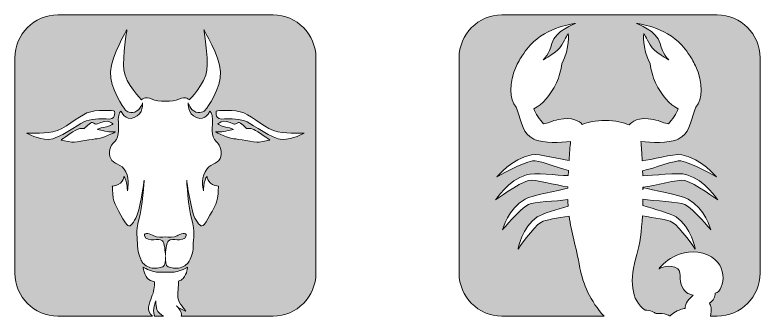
# Model space of a CAD drawing. Header units: inches. Extents: x 78 to 1162, y -895 to -77.
# Drawn here: x 640 to 967.1, y -892.3 to -760.2 of the extents above; entities that cross this region are included whole.
import ezdxf

# ---------------------------------------------------------------- set-up
doc = ezdxf.new("R2010")
doc.units = ezdxf.units.IN
doc.header["$MEASUREMENT"] = 0
doc.layers.add('Layer 1', color=7, linetype='Continuous')

# ---------------------------------------------------------------- blocks, each defined once
blk = doc.blocks.new('block 18')
at = {"layer": 'Layer 1', "true_color": 0x231f20}
h = blk.add_hatch(color=250, dxfattribs=at)
h.dxf.hatch_style = 2
edge = h.paths.add_edge_path()
edge.add_spline(control_points=[(835.01, -778.98), (835.01, -768.59), (843.43, -760.17), (853.82, -760.17), (853.82, -760.17), (948.32, -760.17), (948.32, -760.17), (958.71, -760.17), (967.13, -768.59), (967.13, -778.98), (967.13, -778.98), (967.13, -873.48), (967.13, -873.48), (967.13, -883.87), (958.71, -892.29), (948.32, -892.29), (948.32, -892.29), (945.29, -892.29), (945.29, -892.29), (946.21, -889.5), (945.4, -887.46), (944.93, -886.73), (944.93, -886.73), (944.95, -886.6), (944.95, -886.6), (946.76, -885.36), (947.4, -883.78), (947.48, -882.27), (951.8, -881.08), (953.85, -867.81), (942.03, -864.73), (929.9, -861.59), (922.71, -871.6), (922.71, -871.6), (922.71, -871.6), (925.55, -869.6), (929.71, -870.89), (933.89, -872.17), (930.48, -876.04), (933.5, -880.48), (934.6, -882.09), (936.11, -882.85), (937.79, -883.14), (934.63, -885.7), (934.17, -887.63), (934.23, -888.94), (934.08, -888.96), (933.93, -889), (933.77, -889.03), (930.68, -889.71), (928.79, -891.02), (927.71, -892.11), (927.71, -892.11), (927.33, -892.14), (927.33, -892.14), (927.05, -892), (926.74, -891.85), (926.41, -891.7), (924.87, -891.03), (923.04, -891.03), (921.48, -891.22), (921.03, -890.92), (920.47, -890.61), (919.78, -890.31), (918.82, -889.89), (917.73, -889.74), (916.66, -889.72), (910.4, -885.49), (909.64, -876.21), (913.05, -865.25), (914.38, -861.01), (915.11, -854.92), (915.46, -848.37), (920.55, -849.17), (926.78, -849.99), (928.46, -851.02), (932.07, -853.21), (938.64, -862.88), (938.64, -862.88), (938.64, -862.88), (937.05, -853.29), (930.22, -848.8), (927.88, -847.25), (920.71, -845.26), (915.63, -843.81), (915.66, -842.89), (915.68, -841.98), (915.7, -841.06), (920.47, -841.83), (931.6, -842.1), (934.08, -843.34), (937.9, -845.27), (945.49, -854.44), (945.49, -854.44), (945.49, -854.44), (942.87, -845.01), (935.6, -841.01), (932.08, -839.08), (919.17, -836.95), (915.89, -835.96), (915.91, -836.01), (915.83, -836.4), (915.71, -836.94), (915.71, -836.94), (915.71, -835.67), (915.71, -835.67), (920.61, -835.33), (931.38, -832.09), (934.14, -832.82), (938.43, -833.94), (948.54, -841.35), (948.54, -841.35), (948.54, -841.35), (943.17, -832.7), (934.92, -830.25), (931.22, -829.15), (919.99, -830.72), (915.62, -830.69), (915.6, -829.99), (915.58, -829.29), (915.56, -828.6), (920.75, -827.38), (929.76, -823.8), (932.38, -824.2), (936.81, -824.89), (947.96, -831.25), (947.96, -831.25), (947.96, -831.25), (941.33, -823.2), (932.77, -821.58), (928.74, -820.82), (919.11, -824), (915.37, -824.13), (915.2, -820.79), (914.99, -817.88), (914.78, -815.66), (919.34, -816.35), (926.77, -816.41), (930.58, -814.94), (931.33, -814.65), (931.98, -814.25), (932.51, -813.79), (932.64, -813.72), (932.78, -813.64), (932.92, -813.56), (936.36, -811.37), (937.19, -804.48), (938.93, -800.63), (942.1, -797.38), (942.16, -789.92), (938.76, -782.51), (937.83, -780.48), (936.73, -778.64), (935.53, -777.03), (934.79, -775.83), (933.88, -774.6), (932.76, -773.39), (925.33, -765.3), (912.93, -763.9), (912.93, -763.9), (912.93, -763.9), (922.01, -767.24), (923.2, -772.65), (924.21, -777.25), (927.08, -779.91), (927.08, -779.91), (927.08, -779.91), (920.64, -776.53), (918.92, -773.36), (917.21, -770.2), (916.06, -768.38), (916.06, -768.38), (916.06, -768.38), (915.2, -774.3), (918.87, -781.66), (919.17, -784.29), (919.97, -787.15), (921.28, -790.01), (923.75, -795.42), (927.48, -799.53), (931.1, -801.31), (930.6, -803.34), (928.45, -806.12), (926.9, -807.94), (925.31, -807.86), (923.22, -806.6), (920.32, -806.03), (913.57, -804.69), (910.69, -807.15), (909.68, -808.46), (907.14, -807.38), (903.59, -806.43), (899.17, -806.43), (894.92, -806.43), (891.53, -807.26), (889.06, -808.17), (887.87, -806.83), (884.94, -804.78), (878.66, -806.03), (875.76, -806.6), (873.66, -807.86), (872.07, -807.94), (870.53, -806.12), (868.38, -803.34), (867.87, -801.31), (871.5, -799.53), (875.22, -795.42), (877.7, -790.01), (879.01, -787.15), (879.81, -784.29), (880.11, -781.66), (883.78, -774.3), (882.92, -768.38), (882.92, -768.38), (882.92, -768.38), (881.77, -770.2), (880.06, -773.36), (878.34, -776.53), (871.9, -779.91), (871.9, -779.91), (871.9, -779.91), (874.77, -777.25), (875.77, -772.65), (876.97, -767.24), (886.05, -763.9), (886.05, -763.9), (886.05, -763.9), (873.66, -765.3), (866.22, -773.39), (865.1, -774.6), (864.18, -775.83), (863.45, -777.03), (862.25, -778.64), (861.14, -780.48), (860.21, -782.51), (856.82, -789.92), (856.88, -797.38), (860.05, -800.63), (861.78, -804.48), (862.61, -811.37), (866.06, -813.56), (866.19, -813.64), (866.33, -813.72), (866.47, -813.79), (867, -814.25), (867.64, -814.65), (868.41, -814.94), (872.14, -816.38), (879.35, -816.36), (883.92, -815.7), (883.72, -818.01), (883.49, -820.9), (883.29, -824.05), (879.07, -823.55), (870.53, -820.87), (866.8, -821.58), (858.23, -823.2), (851.61, -831.25), (851.61, -831.25), (851.61, -831.25), (862.76, -824.89), (867.18, -824.2), (869.65, -823.82), (877.75, -826.97), (883.04, -828.36), (882.99, -829.13), (882.95, -829.9), (882.92, -830.68), (878.02, -830.51), (868.09, -829.23), (864.64, -830.25), (856.39, -832.7), (851.03, -841.35), (851.03, -841.35), (851.03, -841.35), (861.13, -833.94), (865.43, -832.82), (867.99, -832.14), (877.5, -834.9), (882.76, -835.56), (882.76, -835.56), (882.75, -836.21), (882.75, -836.21), (878.45, -837.28), (867.21, -839.23), (863.96, -841.01), (856.69, -845.01), (854.08, -854.44), (854.08, -854.44), (854.08, -854.44), (861.66, -845.27), (865.49, -843.34), (867.79, -842.19), (877.54, -841.87), (882.75, -841.21), (882.77, -842.22), (882.81, -843.18), (882.88, -844.11), (877.91, -845.53), (871.53, -847.35), (869.34, -848.8), (862.52, -853.29), (860.93, -862.88), (860.93, -862.88), (860.93, -862.88), (867.5, -853.21), (871.11, -851.02), (872.71, -850.05), (878.39, -849.25), (883.32, -848.49), (884.27, -855.58), (886.22, -861.25), (888.06, -871.2), (889.29, -877.88), (892.67, -885.99), (898.65, -892.29), (898.65, -892.29), (853.82, -892.29), (853.82, -892.29), (843.43, -892.29), (835.01, -883.87), (835.01, -873.48), (835.01, -873.48), (835.01, -778.98), (835.01, -778.98)], knot_values=[0, 0, 0, 0, 1, 1, 1, 2, 2, 2, 3, 3, 3, 4, 4, 4, 5, 5, 5, 6, 6, 6, 7, 7, 7, 8, 8, 8, 9, 9, 9, 10, 10, 10, 11, 11, 11, 12, 12, 12, 13, 13, 13, 14, 14, 14, 15, 15, 15, 16, 16, 16, 17, 17, 17, 18, 18, 18, 19, 19, 19, 20, 20, 20, 21, 21, 21, 22, 22, 22, 23, 23, 23, 24, 24, 24, 25, 25, 25, 26, 26, 26, 27, 27, 27, 28, 28, 28, 29, 29, 29, 30, 30, 30, 31, 31, 31, 32, 32, 32, 33, 33, 33, 34, 34, 34, 35, 35, 35, 36, 36, 36, 37, 37, 37, 38, 38, 38, 39, 39, 39, 40, 40, 40, 41, 41, 41, 42, 42, 42, 43, 43, 43, 44, 44, 44, 45, 45, 45, 46, 46, 46, 47, 47, 47, 48, 48, 48, 49, 49, 49, 50, 50, 50, 51, 51, 51, 52, 52, 52, 53, 53, 53, 54, 54, 54, 55, 55, 55, 56, 56, 56, 57, 57, 57, 58, 58, 58, 59, 59, 59, 60, 60, 60, 61, 61, 61, 62, 62, 62, 63, 63, 63, 64, 64, 64, 65, 65, 65, 66, 66, 66, 67, 67, 67, 68, 68, 68, 69, 69, 69, 70, 70, 70, 71, 71, 71, 72, 72, 72, 73, 73, 73, 74, 74, 74, 75, 75, 75, 76, 76, 76, 77, 77, 77, 78, 78, 78, 79, 79, 79, 80, 80, 80, 81, 81, 81, 82, 82, 82, 83, 83, 83, 84, 84, 84, 85, 85, 85, 86, 86, 86, 87, 87, 87, 88, 88, 88, 89, 89, 89, 90, 90, 90, 91, 91, 91, 92, 92, 92, 93, 93, 93, 94, 94, 94, 95, 95, 95, 96, 96, 96, 97, 97, 97, 98, 98, 98, 99, 99, 99, 100, 100, 100, 101, 101, 101, 102, 102, 102, 103, 103, 103, 104, 104, 104, 105, 105, 105, 106, 106, 106, 107, 107, 107, 108, 108, 108, 108], degree=3, periodic=1)
at = {"layer": 'Layer 1', "lineweight": 0}
blk.add_open_spline([(835.01, -778.98), (835.01, -768.59), (843.43, -760.17), (853.82, -760.17), (853.82, -760.17), (948.32, -760.17), (948.32, -760.17), (958.71, -760.17), (967.13, -768.59), (967.13, -778.98), (967.13, -778.98), (967.13, -873.48), (967.13, -873.48), (967.13, -883.87), (958.71, -892.29), (948.32, -892.29), (948.32, -892.29), (945.29, -892.29), (945.29, -892.29), (946.21, -889.5), (945.4, -887.46), (944.93, -886.73), (944.93, -886.73), (944.95, -886.6), (944.95, -886.6), (946.76, -885.36), (947.4, -883.78), (947.48, -882.27), (951.8, -881.08), (953.85, -867.81), (942.03, -864.73), (929.9, -861.59), (922.71, -871.6), (922.71, -871.6), (922.71, -871.6), (925.55, -869.6), (929.71, -870.89), (933.89, -872.17), (930.48, -876.04), (933.5, -880.48), (934.6, -882.09), (936.11, -882.85), (937.79, -883.14), (934.63, -885.7), (934.17, -887.63), (934.23, -888.94), (934.08, -888.96), (933.93, -889), (933.77, -889.03), (930.68, -889.71), (928.79, -891.02), (927.71, -892.11), (927.71, -892.11), (927.33, -892.14), (927.33, -892.14), (927.05, -892), (926.74, -891.85), (926.41, -891.7), (924.87, -891.03), (923.04, -891.03), (921.48, -891.22), (921.03, -890.92), (920.47, -890.61), (919.78, -890.31), (918.82, -889.89), (917.73, -889.74), (916.66, -889.72), (910.4, -885.49), (909.64, -876.21), (913.05, -865.25), (914.38, -861.01), (915.11, -854.92), (915.46, -848.37), (920.55, -849.17), (926.78, -849.99), (928.46, -851.02), (932.07, -853.21), (938.64, -862.88), (938.64, -862.88), (938.64, -862.88), (937.05, -853.29), (930.22, -848.8), (927.88, -847.25), (920.71, -845.26), (915.63, -843.81), (915.66, -842.89), (915.68, -841.98), (915.7, -841.06), (920.47, -841.83), (931.6, -842.1), (934.08, -843.34), (937.9, -845.27), (945.49, -854.44), (945.49, -854.44), (945.49, -854.44), (942.87, -845.01), (935.6, -841.01), (932.08, -839.08), (919.17, -836.95), (915.89, -835.96), (915.91, -836.01), (915.83, -836.4), (915.71, -836.94), (915.71, -836.94), (915.71, -835.67), (915.71, -835.67), (920.61, -835.33), (931.38, -832.09), (934.14, -832.82), (938.43, -833.94), (948.54, -841.35), (948.54, -841.35), (948.54, -841.35), (943.17, -832.7), (934.92, -830.25), (931.22, -829.15), (919.99, -830.72), (915.62, -830.69), (915.6, -829.99), (915.58, -829.29), (915.56, -828.6), (920.75, -827.38), (929.76, -823.8), (932.38, -824.2), (936.81, -824.89), (947.96, -831.25), (947.96, -831.25), (947.96, -831.25), (941.33, -823.2), (932.77, -821.58), (928.74, -820.82), (919.11, -824), (915.37, -824.13), (915.2, -820.79), (914.99, -817.88), (914.78, -815.66), (919.34, -816.35), (926.77, -816.41), (930.58, -814.94), (931.33, -814.65), (931.98, -814.25), (932.51, -813.79), (932.64, -813.72), (932.78, -813.64), (932.92, -813.56), (936.36, -811.37), (937.19, -804.48), (938.93, -800.63), (942.1, -797.38), (942.16, -789.92), (938.76, -782.51), (937.83, -780.48), (936.73, -778.64), (935.53, -777.03), (934.79, -775.83), (933.88, -774.6), (932.76, -773.39), (925.33, -765.3), (912.93, -763.9), (912.93, -763.9), (912.93, -763.9), (922.01, -767.24), (923.2, -772.65), (924.21, -777.25), (927.08, -779.91), (927.08, -779.91), (927.08, -779.91), (920.64, -776.53), (918.92, -773.36), (917.21, -770.2), (916.06, -768.38), (916.06, -768.38), (916.06, -768.38), (915.2, -774.3), (918.87, -781.66), (919.17, -784.29), (919.97, -787.15), (921.28, -790.01), (923.75, -795.42), (927.48, -799.53), (931.1, -801.31), (930.6, -803.34), (928.45, -806.12), (926.9, -807.94), (925.31, -807.86), (923.22, -806.6), (920.32, -806.03), (913.57, -804.69), (910.69, -807.15), (909.68, -808.46), (907.14, -807.38), (903.59, -806.43), (899.17, -806.43), (894.92, -806.43), (891.53, -807.26), (889.06, -808.17), (887.87, -806.83), (884.94, -804.78), (878.66, -806.03), (875.76, -806.6), (873.66, -807.86), (872.07, -807.94), (870.53, -806.12), (868.38, -803.34), (867.87, -801.31), (871.5, -799.53), (875.22, -795.42), (877.7, -790.01), (879.01, -787.15), (879.81, -784.29), (880.11, -781.66), (883.78, -774.3), (882.92, -768.38), (882.92, -768.38), (882.92, -768.38), (881.77, -770.2), (880.06, -773.36), (878.34, -776.53), (871.9, -779.91), (871.9, -779.91), (871.9, -779.91), (874.77, -777.25), (875.77, -772.65), (876.97, -767.24), (886.05, -763.9), (886.05, -763.9), (886.05, -763.9), (873.66, -765.3), (866.22, -773.39), (865.1, -774.6), (864.18, -775.83), (863.45, -777.03), (862.25, -778.64), (861.14, -780.48), (860.21, -782.51), (856.82, -789.92), (856.88, -797.38), (860.05, -800.63), (861.78, -804.48), (862.61, -811.37), (866.06, -813.56), (866.19, -813.64), (866.33, -813.72), (866.47, -813.79), (867, -814.25), (867.64, -814.65), (868.41, -814.94), (872.14, -816.38), (879.35, -816.36), (883.92, -815.7), (883.72, -818.01), (883.49, -820.9), (883.29, -824.05), (879.07, -823.55), (870.53, -820.87), (866.8, -821.58), (858.23, -823.2), (851.61, -831.25), (851.61, -831.25), (851.61, -831.25), (862.76, -824.89), (867.18, -824.2), (869.65, -823.82), (877.75, -826.97), (883.04, -828.36), (882.99, -829.13), (882.95, -829.9), (882.92, -830.68), (878.02, -830.51), (868.09, -829.23), (864.64, -830.25), (856.39, -832.7), (851.03, -841.35), (851.03, -841.35), (851.03, -841.35), (861.13, -833.94), (865.43, -832.82), (867.99, -832.14), (877.5, -834.9), (882.76, -835.56), (882.76, -835.56), (882.75, -836.21), (882.75, -836.21), (878.45, -837.28), (867.21, -839.23), (863.96, -841.01), (856.69, -845.01), (854.08, -854.44), (854.08, -854.44), (854.08, -854.44), (861.66, -845.27), (865.49, -843.34), (867.79, -842.19), (877.54, -841.87), (882.75, -841.21), (882.77, -842.22), (882.81, -843.18), (882.88, -844.11), (877.91, -845.53), (871.53, -847.35), (869.34, -848.8), (862.52, -853.29), (860.93, -862.88), (860.93, -862.88), (860.93, -862.88), (867.5, -853.21), (871.11, -851.02), (872.71, -850.05), (878.39, -849.25), (883.32, -848.49), (884.27, -855.58), (886.22, -861.25), (888.06, -871.2), (889.29, -877.88), (892.67, -885.99), (898.65, -892.29), (898.65, -892.29), (853.82, -892.29), (853.82, -892.29), (843.43, -892.29), (835.01, -883.87), (835.01, -873.48), (835.01, -873.48), (835.01, -778.98), (835.01, -778.98)], degree=3, knots=[0, 0, 0, 0, 1, 1, 1, 2, 2, 2, 3, 3, 3, 4, 4, 4, 5, 5, 5, 6, 6, 6, 7, 7, 7, 8, 8, 8, 9, 9, 9, 10, 10, 10, 11, 11, 11, 12, 12, 12, 13, 13, 13, 14, 14, 14, 15, 15, 15, 16, 16, 16, 17, 17, 17, 18, 18, 18, 19, 19, 19, 20, 20, 20, 21, 21, 21, 22, 22, 22, 23, 23, 23, 24, 24, 24, 25, 25, 25, 26, 26, 26, 27, 27, 27, 28, 28, 28, 29, 29, 29, 30, 30, 30, 31, 31, 31, 32, 32, 32, 33, 33, 33, 34, 34, 34, 35, 35, 35, 36, 36, 36, 37, 37, 37, 38, 38, 38, 39, 39, 39, 40, 40, 40, 41, 41, 41, 42, 42, 42, 43, 43, 43, 44, 44, 44, 45, 45, 45, 46, 46, 46, 47, 47, 47, 48, 48, 48, 49, 49, 49, 50, 50, 50, 51, 51, 51, 52, 52, 52, 53, 53, 53, 54, 54, 54, 55, 55, 55, 56, 56, 56, 57, 57, 57, 58, 58, 58, 59, 59, 59, 60, 60, 60, 61, 61, 61, 62, 62, 62, 63, 63, 63, 64, 64, 64, 65, 65, 65, 66, 66, 66, 67, 67, 67, 68, 68, 68, 69, 69, 69, 70, 70, 70, 71, 71, 71, 72, 72, 72, 73, 73, 73, 74, 74, 74, 75, 75, 75, 76, 76, 76, 77, 77, 77, 78, 78, 78, 79, 79, 79, 80, 80, 80, 81, 81, 81, 82, 82, 82, 83, 83, 83, 84, 84, 84, 85, 85, 85, 86, 86, 86, 87, 87, 87, 88, 88, 88, 89, 89, 89, 90, 90, 90, 91, 91, 91, 92, 92, 92, 93, 93, 93, 94, 94, 94, 95, 95, 95, 96, 96, 96, 97, 97, 97, 98, 98, 98, 99, 99, 99, 100, 100, 100, 101, 101, 101, 102, 102, 102, 103, 103, 103, 104, 104, 104, 105, 105, 105, 106, 106, 106, 107, 107, 107, 108, 108, 108, 108], dxfattribs=at)
blk = doc.blocks.new('block 20')
at = {"layer": 'Layer 1', "true_color": 0x231f20}
h = blk.add_hatch(color=250, dxfattribs=at)
h.dxf.hatch_style = 2
edge = h.paths.add_edge_path()
edge.add_spline(control_points=[(705.32, -892.29), (705.32, -892.29), (701.36, -892.29), (701.36, -892.29), (701.3, -892.16), (701.25, -892.02), (701.19, -891.87), (700.32, -889.52), (701.85, -885.66), (701.85, -885.66), (701.85, -885.66), (701.85, -886.98), (702.29, -889.33), (702.55, -890.77), (704.17, -891.54), (705.32, -892.29)], knot_values=[0, 0, 0, 0, 1, 1, 1, 2, 2, 2, 3, 3, 3, 4, 4, 4, 5, 5, 5, 5], degree=3, periodic=1)
edge = h.paths.add_edge_path()
edge.add_spline(control_points=[(706.11, -857.55), (707.11, -857.63), (710.08, -857.8), (711.2, -857.1), (712.55, -856.25), (715.6, -855.32), (715.27, -857.1), (714.92, -858.88), (712.55, -858.79), (711.2, -858.79), (709.84, -858.79), (708.4, -858.45), (707.46, -859.22), (706.53, -859.98), (706.11, -864.39), (706.11, -865.66), (706.11, -864.39), (705.69, -859.98), (704.76, -859.22), (703.82, -858.45), (702.38, -858.79), (701.02, -858.79), (699.67, -858.79), (697.29, -858.88), (696.96, -857.1), (696.62, -855.32), (699.67, -856.25), (701.02, -857.1), (702.14, -857.8), (705.11, -857.63), (706.11, -857.55)], knot_values=[0, 0, 0, 0, 1, 1, 1, 2, 2, 2, 3, 3, 3, 4, 4, 4, 5, 5, 5, 6, 6, 6, 7, 7, 7, 8, 8, 8, 9, 9, 9, 10, 10, 10, 10], degree=3, periodic=1)
edge = h.paths.add_edge_path()
edge.add_spline(control_points=[(640.05, -778.98), (640.05, -768.59), (648.47, -760.17), (658.86, -760.17), (658.86, -760.17), (753.36, -760.17), (753.36, -760.17), (763.75, -760.17), (772.17, -768.59), (772.17, -778.98), (772.17, -778.98), (772.17, -873.48), (772.17, -873.48), (772.17, -883.86), (763.75, -892.29), (753.36, -892.29), (753.36, -892.29), (713.09, -892.29), (713.09, -892.29), (713.18, -892.02), (713.22, -891.78), (713.22, -891.59), (713.22, -890.53), (712.19, -889.09), (711.53, -888.34), (711.29, -888.18), (711.11, -888.04), (711.04, -887.92), (710.88, -887.67), (711.14, -887.89), (711.53, -888.34), (712.64, -889.07), (715.08, -890.09), (715.08, -890.09), (715.08, -890.09), (711.8, -886.23), (711.58, -884.34), (711.41, -882.82), (711.87, -878.86), (711.83, -876.99), (712.7, -876.69), (713.45, -876.29), (713.91, -875.75), (715.69, -873.63), (715.86, -870.83), (715.86, -870.83), (715.01, -871.51), (711.2, -872.96), (710.01, -872.96), (710.01, -872.96), (706.37, -872.96), (706.37, -872.96), (706.37, -872.96), (705.86, -872.96), (705.86, -872.96), (705.86, -872.96), (702.21, -872.96), (702.21, -872.96), (701.02, -872.96), (697.21, -871.51), (696.36, -870.83), (696.36, -870.83), (696.53, -873.63), (698.31, -875.75), (698.93, -876.48), (700.08, -876.95), (701.32, -877.25), (701.31, -878.21), (701.26, -879.51), (701.09, -880.58), (700.76, -882.55), (699.34, -885.19), (698.68, -888.3), (698.36, -889.76), (699.31, -891.19), (700.38, -892.29), (700.38, -892.29), (658.86, -892.29), (658.86, -892.29), (648.47, -892.29), (640.05, -883.86), (640.05, -873.48), (640.05, -873.48), (640.05, -778.98), (640.05, -778.98)], knot_values=[0, 0, 0, 0, 1, 1, 1, 2, 2, 2, 3, 3, 3, 4, 4, 4, 5, 5, 5, 6, 6, 6, 7, 7, 7, 8, 8, 8, 9, 9, 9, 10, 10, 10, 11, 11, 11, 12, 12, 12, 13, 13, 13, 14, 14, 14, 15, 15, 15, 16, 16, 16, 17, 17, 17, 18, 18, 18, 19, 19, 19, 20, 20, 20, 21, 21, 21, 22, 22, 22, 23, 23, 23, 24, 24, 24, 25, 25, 25, 26, 26, 26, 27, 27, 27, 28, 28, 28, 28], degree=3, periodic=1)
edge = h.paths.add_edge_path()
edge.add_spline(control_points=[(683.81, -802.33), (683.31, -802.17), (675.68, -801.49), (671.69, -803.18), (667.71, -804.88), (661.86, -810.39), (656.77, -811.41), (651.68, -812.42), (645.24, -812), (645.24, -812), (645.24, -812), (650.24, -814.97), (654.82, -814.79), (659.4, -814.63), (667.62, -808.36), (670.25, -807.08), (672.88, -805.81), (678.05, -805.56), (680.17, -805.81), (682.29, -806.07), (683.31, -805.47), (683.64, -804.54), (683.99, -803.6), (683.81, -802.33), (683.81, -802.33)], knot_values=[0, 0, 0, 0, 1, 1, 1, 2, 2, 2, 3, 3, 3, 4, 4, 4, 5, 5, 5, 6, 6, 6, 7, 7, 7, 8, 8, 8, 8], degree=3, periodic=1)
edge = h.paths.add_edge_path()
edge.add_spline(control_points=[(682.8, -835.23), (682.8, -835.23), (682.88, -838.02), (683.22, -840.57), (683.56, -843.11), (687.37, -849.81), (688.99, -851.93), (690.6, -854.04), (691.53, -851.76), (693.14, -849.3), (694.75, -846.84), (696.79, -832.68), (696.79, -832.68), (696.79, -832.68), (696.1, -844.63), (694.5, -849.98), (692.88, -855.32), (693.9, -858.03), (693.9, -861.51), (693.9, -864.98), (695.34, -867.31), (695.72, -868.25), (696.1, -869.18), (697.67, -870.58), (699.62, -871.08), (701.58, -871.6), (703.7, -871), (704.92, -870.71), (706.03, -870.44), (706.11, -867.57), (706.11, -866.09), (706.12, -867.57), (706.18, -870.44), (707.3, -870.71), (708.53, -871), (710.65, -871.6), (712.59, -871.08), (714.54, -870.58), (716.11, -869.18), (716.5, -868.25), (716.87, -867.31), (718.32, -864.98), (718.32, -861.51), (718.32, -858.03), (719.33, -855.32), (717.72, -849.98), (716.11, -844.63), (715.44, -832.68), (715.44, -832.68), (715.44, -832.68), (717.47, -846.84), (719.08, -849.3), (720.69, -851.76), (721.62, -854.04), (723.23, -851.93), (724.84, -849.81), (728.66, -843.11), (729, -840.57), (729.34, -838.02), (729.42, -835.23), (729.42, -835.23), (729.42, -835.23), (728.24, -835.39), (726.79, -834.63), (725.35, -833.87), (724.59, -832.26), (724.51, -831.83), (724.42, -831.41), (724.42, -830.99), (724.42, -830.99), (724.42, -830.99), (723.49, -831.92), (723.15, -833.87), (722.81, -835.82), (722.81, -837.35), (722.81, -837.35), (722.81, -837.35), (721.62, -832.6), (723.49, -828.96), (725.35, -825.31), (729, -825.65), (730.1, -823.19), (731.21, -820.73), (730.61, -817.68), (728.32, -815.64), (726.03, -813.61), (726.79, -808.6), (726.79, -805.98), (726.79, -803.35), (725.61, -802.33), (725.61, -802.33), (725.61, -802.33), (723.83, -806.83), (719.76, -805.22), (715.69, -803.62), (716.11, -798.77), (716.11, -798.77), (716.11, -798.77), (716.96, -801.82), (719.51, -802.76), (722.05, -803.69), (723.66, -801.99), (723.92, -801.57), (724.17, -801.15), (730.7, -792.33), (730.27, -785.13), (729.85, -777.92), (722.98, -766.73), (722.98, -766.73), (722.98, -766.73), (725.02, -778.34), (724.33, -784.37), (723.66, -790.38), (716.54, -797.42), (716.54, -797.42), (716.54, -797.42), (715.27, -795.55), (711.96, -797.16), (709.62, -798.3), (702.6, -798.3), (700.26, -797.16), (696.96, -795.55), (695.68, -797.42), (695.68, -797.42), (695.68, -797.42), (688.56, -790.38), (687.88, -784.37), (687.21, -778.34), (689.24, -766.73), (689.24, -766.73), (689.24, -766.73), (682.38, -777.92), (681.95, -785.13), (681.53, -792.33), (688.06, -801.15), (688.31, -801.57), (688.56, -801.99), (690.18, -803.69), (692.72, -802.76), (695.26, -801.82), (696.1, -798.77), (696.1, -798.77), (696.1, -798.77), (696.53, -803.62), (692.46, -805.22), (688.39, -806.83), (686.61, -802.33), (686.61, -802.33), (686.61, -802.33), (685.42, -803.35), (685.42, -805.98), (685.42, -808.6), (686.19, -813.61), (683.9, -815.64), (681.61, -817.68), (681.02, -820.73), (682.12, -823.19), (683.22, -825.65), (686.87, -825.31), (688.73, -828.96), (690.6, -832.6), (689.41, -837.35), (689.41, -837.35), (689.41, -837.35), (689.41, -835.82), (689.07, -833.87), (688.73, -831.92), (687.8, -830.99), (687.8, -830.99), (687.8, -830.99), (687.8, -831.41), (687.72, -831.83), (687.63, -832.26), (686.87, -833.87), (685.42, -834.63), (683.99, -835.39), (682.8, -835.23), (682.8, -835.23)], knot_values=[0, 0, 0, 0, 1, 1, 1, 2, 2, 2, 3, 3, 3, 4, 4, 4, 5, 5, 5, 6, 6, 6, 7, 7, 7, 8, 8, 8, 9, 9, 9, 10, 10, 10, 11, 11, 11, 12, 12, 12, 13, 13, 13, 14, 14, 14, 15, 15, 15, 16, 16, 16, 17, 17, 17, 18, 18, 18, 19, 19, 19, 20, 20, 20, 21, 21, 21, 22, 22, 22, 23, 23, 23, 24, 24, 24, 25, 25, 25, 26, 26, 26, 27, 27, 27, 28, 28, 28, 29, 29, 29, 30, 30, 30, 31, 31, 31, 32, 32, 32, 33, 33, 33, 34, 34, 34, 35, 35, 35, 36, 36, 36, 37, 37, 37, 38, 38, 38, 39, 39, 39, 40, 40, 40, 41, 41, 41, 42, 42, 42, 43, 43, 43, 44, 44, 44, 45, 45, 45, 46, 46, 46, 47, 47, 47, 48, 48, 48, 49, 49, 49, 50, 50, 50, 51, 51, 51, 52, 52, 52, 53, 53, 53, 54, 54, 54, 55, 55, 55, 56, 56, 56, 57, 57, 57, 58, 58, 58, 59, 59, 59, 59], degree=3, periodic=1)
edge = h.paths.add_edge_path()
edge.add_spline(control_points=[(660.33, -815.05), (660.33, -815.05), (662.87, -815.73), (665, -815.98), (667.11, -816.24), (674.57, -814.46), (676.1, -814.54), (677.63, -814.63), (684.15, -811.49), (684.15, -811.49), (684.15, -811.49), (681.86, -811.49), (681.86, -811.49), (680.68, -811.49), (676.27, -810.39), (676.27, -810.39), (676.27, -810.39), (677.54, -809.54), (678.98, -809.54), (680.42, -809.54), (683.13, -808.01), (683.13, -808.01), (683.13, -808.01), (682.03, -806.91), (680.68, -806.83), (679.32, -806.74), (675.76, -808.1), (675.76, -808.1), (675.76, -808.1), (674.83, -807.76), (674.06, -807.42), (673.3, -807.08), (670.51, -810.05), (670.51, -810.05), (670.51, -810.05), (669.15, -809.63), (667.37, -810.39), (665.59, -811.15), (660.33, -815.05), (660.33, -815.05)], knot_values=[0, 0, 0, 0, 1, 1, 1, 2, 2, 2, 3, 3, 3, 4, 4, 4, 5, 5, 5, 6, 6, 6, 7, 7, 7, 8, 8, 8, 9, 9, 9, 10, 10, 10, 11, 11, 11, 12, 12, 12, 13, 13, 13, 13], degree=3, periodic=1)
edge = h.paths.add_edge_path()
edge.add_spline(control_points=[(751.89, -815.05), (751.89, -815.05), (746.64, -811.15), (744.85, -810.39), (743.07, -809.63), (741.72, -810.05), (741.72, -810.05), (741.72, -810.05), (738.92, -807.08), (738.15, -807.42), (737.39, -807.76), (736.46, -808.1), (736.46, -808.1), (736.46, -808.1), (732.9, -806.74), (731.54, -806.83), (730.19, -806.91), (729.08, -808.01), (729.08, -808.01), (729.08, -808.01), (731.8, -809.54), (733.24, -809.54), (734.68, -809.54), (735.95, -810.39), (735.95, -810.39), (735.95, -810.39), (731.54, -811.49), (730.36, -811.49), (730.36, -811.49), (728.07, -811.49), (728.07, -811.49), (728.07, -811.49), (734.6, -814.63), (736.12, -814.54), (737.65, -814.46), (745.1, -816.24), (747.23, -815.98), (749.35, -815.73), (751.89, -815.05), (751.89, -815.05)], knot_values=[0, 0, 0, 0, 1, 1, 1, 2, 2, 2, 3, 3, 3, 4, 4, 4, 5, 5, 5, 6, 6, 6, 7, 7, 7, 8, 8, 8, 9, 9, 9, 10, 10, 10, 11, 11, 11, 12, 12, 12, 13, 13, 13, 13], degree=3, periodic=1)
edge = h.paths.add_edge_path()
edge.add_spline(control_points=[(728.41, -802.33), (728.41, -802.33), (728.24, -803.6), (728.57, -804.54), (728.91, -805.47), (729.93, -806.07), (732.05, -805.81), (734.17, -805.56), (739.34, -805.81), (741.97, -807.08), (744.6, -808.36), (752.82, -814.63), (757.4, -814.79), (761.98, -814.97), (766.98, -812), (766.98, -812), (766.98, -812), (760.54, -812.42), (755.45, -811.41), (750.36, -810.39), (744.51, -804.88), (740.53, -803.18), (736.54, -801.49), (728.91, -802.17), (728.41, -802.33)], knot_values=[0, 0, 0, 0, 1, 1, 1, 2, 2, 2, 3, 3, 3, 4, 4, 4, 5, 5, 5, 6, 6, 6, 7, 7, 7, 8, 8, 8, 8], degree=3, periodic=1)
at = {"layer": 'Layer 1', "lineweight": 0}
for points, knots in [([(640.05, -778.98), (640.05, -768.59), (648.47, -760.17), (658.86, -760.17), (658.86, -760.17), (753.36, -760.17), (753.36, -760.17), (763.75, -760.17), (772.17, -768.59), (772.17, -778.98), (772.17, -778.98), (772.17, -873.48), (772.17, -873.48), (772.17, -883.86), (763.75, -892.29), (753.36, -892.29), (753.36, -892.29), (713.09, -892.29), (713.09, -892.29), (713.18, -892.02), (713.22, -891.78), (713.22, -891.59), (713.22, -890.53), (712.19, -889.09), (711.53, -888.34), (711.29, -888.18), (711.11, -888.04), (711.04, -887.92), (710.88, -887.67), (711.14, -887.89), (711.53, -888.34), (712.64, -889.07), (715.08, -890.09), (715.08, -890.09), (715.08, -890.09), (711.8, -886.23), (711.58, -884.34), (711.41, -882.82), (711.87, -878.86), (711.83, -876.99), (712.7, -876.69), (713.45, -876.29), (713.91, -875.75), (715.69, -873.63), (715.86, -870.83), (715.86, -870.83), (715.01, -871.51), (711.2, -872.96), (710.01, -872.96), (710.01, -872.96), (706.37, -872.96), (706.37, -872.96), (706.37, -872.96), (705.86, -872.96), (705.86, -872.96), (705.86, -872.96), (702.21, -872.96), (702.21, -872.96), (701.02, -872.96), (697.21, -871.51), (696.36, -870.83), (696.36, -870.83), (696.53, -873.63), (698.31, -875.75), (698.93, -876.48), (700.08, -876.95), (701.32, -877.25), (701.31, -878.21), (701.26, -879.51), (701.09, -880.58), (700.76, -882.55), (699.34, -885.19), (698.68, -888.3), (698.36, -889.76), (699.31, -891.19), (700.38, -892.29), (700.38, -892.29), (658.86, -892.29), (658.86, -892.29), (648.47, -892.29), (640.05, -883.86), (640.05, -873.48), (640.05, -873.48), (640.05, -778.98), (640.05, -778.98)], [0, 0, 0, 0, 1, 1, 1, 2, 2, 2, 3, 3, 3, 4, 4, 4, 5, 5, 5, 6, 6, 6, 7, 7, 7, 8, 8, 8, 9, 9, 9, 10, 10, 10, 11, 11, 11, 12, 12, 12, 13, 13, 13, 14, 14, 14, 15, 15, 15, 16, 16, 16, 17, 17, 17, 18, 18, 18, 19, 19, 19, 20, 20, 20, 21, 21, 21, 22, 22, 22, 23, 23, 23, 24, 24, 24, 25, 25, 25, 26, 26, 26, 27, 27, 27, 28, 28, 28, 28]), ([(682.8, -835.23), (682.8, -835.23), (682.88, -838.02), (683.22, -840.57), (683.56, -843.11), (687.37, -849.81), (688.99, -851.93), (690.6, -854.04), (691.53, -851.76), (693.14, -849.3), (694.75, -846.84), (696.79, -832.68), (696.79, -832.68), (696.79, -832.68), (696.1, -844.63), (694.5, -849.98), (692.88, -855.32), (693.9, -858.03), (693.9, -861.51), (693.9, -864.98), (695.34, -867.31), (695.72, -868.25), (696.1, -869.18), (697.67, -870.58), (699.62, -871.08), (701.58, -871.6), (703.7, -871), (704.92, -870.71), (706.03, -870.44), (706.11, -867.57), (706.11, -866.09), (706.12, -867.57), (706.18, -870.44), (707.3, -870.71), (708.53, -871), (710.65, -871.6), (712.59, -871.08), (714.54, -870.58), (716.11, -869.18), (716.5, -868.25), (716.87, -867.31), (718.32, -864.98), (718.32, -861.51), (718.32, -858.03), (719.33, -855.32), (717.72, -849.98), (716.11, -844.63), (715.44, -832.68), (715.44, -832.68), (715.44, -832.68), (717.47, -846.84), (719.08, -849.3), (720.69, -851.76), (721.62, -854.04), (723.23, -851.93), (724.84, -849.81), (728.66, -843.11), (729, -840.57), (729.34, -838.02), (729.42, -835.23), (729.42, -835.23), (729.42, -835.23), (728.24, -835.39), (726.79, -834.63), (725.35, -833.87), (724.59, -832.26), (724.51, -831.83), (724.42, -831.41), (724.42, -830.99), (724.42, -830.99), (724.42, -830.99), (723.49, -831.92), (723.15, -833.87), (722.81, -835.82), (722.81, -837.35), (722.81, -837.35), (722.81, -837.35), (721.62, -832.6), (723.49, -828.96), (725.35, -825.31), (729, -825.65), (730.1, -823.19), (731.21, -820.73), (730.61, -817.68), (728.32, -815.64), (726.03, -813.61), (726.79, -808.6), (726.79, -805.98), (726.79, -803.35), (725.61, -802.33), (725.61, -802.33), (725.61, -802.33), (723.83, -806.83), (719.76, -805.22), (715.69, -803.62), (716.11, -798.77), (716.11, -798.77), (716.11, -798.77), (716.96, -801.82), (719.51, -802.76), (722.05, -803.69), (723.66, -801.99), (723.92, -801.57), (724.17, -801.15), (730.7, -792.33), (730.27, -785.13), (729.85, -777.92), (722.98, -766.73), (722.98, -766.73), (722.98, -766.73), (725.02, -778.34), (724.33, -784.37), (723.66, -790.38), (716.54, -797.42), (716.54, -797.42), (716.54, -797.42), (715.27, -795.55), (711.96, -797.16), (709.62, -798.3), (702.6, -798.3), (700.26, -797.16), (696.96, -795.55), (695.68, -797.42), (695.68, -797.42), (695.68, -797.42), (688.56, -790.38), (687.88, -784.37), (687.21, -778.34), (689.24, -766.73), (689.24, -766.73), (689.24, -766.73), (682.38, -777.92), (681.95, -785.13), (681.53, -792.33), (688.06, -801.15), (688.31, -801.57), (688.56, -801.99), (690.18, -803.69), (692.72, -802.76), (695.26, -801.82), (696.1, -798.77), (696.1, -798.77), (696.1, -798.77), (696.53, -803.62), (692.46, -805.22), (688.39, -806.83), (686.61, -802.33), (686.61, -802.33), (686.61, -802.33), (685.42, -803.35), (685.42, -805.98), (685.42, -808.6), (686.19, -813.61), (683.9, -815.64), (681.61, -817.68), (681.02, -820.73), (682.12, -823.19), (683.22, -825.65), (686.87, -825.31), (688.73, -828.96), (690.6, -832.6), (689.41, -837.35), (689.41, -837.35), (689.41, -837.35), (689.41, -835.82), (689.07, -833.87), (688.73, -831.92), (687.8, -830.99), (687.8, -830.99), (687.8, -830.99), (687.8, -831.41), (687.72, -831.83), (687.63, -832.26), (686.87, -833.87), (685.42, -834.63), (683.99, -835.39), (682.8, -835.23), (682.8, -835.23)], [0, 0, 0, 0, 1, 1, 1, 2, 2, 2, 3, 3, 3, 4, 4, 4, 5, 5, 5, 6, 6, 6, 7, 7, 7, 8, 8, 8, 9, 9, 9, 10, 10, 10, 11, 11, 11, 12, 12, 12, 13, 13, 13, 14, 14, 14, 15, 15, 15, 16, 16, 16, 17, 17, 17, 18, 18, 18, 19, 19, 19, 20, 20, 20, 21, 21, 21, 22, 22, 22, 23, 23, 23, 24, 24, 24, 25, 25, 25, 26, 26, 26, 27, 27, 27, 28, 28, 28, 29, 29, 29, 30, 30, 30, 31, 31, 31, 32, 32, 32, 33, 33, 33, 34, 34, 34, 35, 35, 35, 36, 36, 36, 37, 37, 37, 38, 38, 38, 39, 39, 39, 40, 40, 40, 41, 41, 41, 42, 42, 42, 43, 43, 43, 44, 44, 44, 45, 45, 45, 46, 46, 46, 47, 47, 47, 48, 48, 48, 49, 49, 49, 50, 50, 50, 51, 51, 51, 52, 52, 52, 53, 53, 53, 54, 54, 54, 55, 55, 55, 56, 56, 56, 57, 57, 57, 58, 58, 58, 59, 59, 59, 59]), ([(683.81, -802.33), (683.31, -802.17), (675.68, -801.49), (671.69, -803.18), (667.71, -804.88), (661.86, -810.39), (656.77, -811.41), (651.68, -812.42), (645.24, -812), (645.24, -812), (645.24, -812), (650.24, -814.97), (654.82, -814.79), (659.4, -814.63), (667.62, -808.36), (670.25, -807.08), (672.88, -805.81), (678.05, -805.56), (680.17, -805.81), (682.29, -806.07), (683.31, -805.47), (683.64, -804.54), (683.99, -803.6), (683.81, -802.33), (683.81, -802.33)], [0, 0, 0, 0, 1, 1, 1, 2, 2, 2, 3, 3, 3, 4, 4, 4, 5, 5, 5, 6, 6, 6, 7, 7, 7, 8, 8, 8, 8]), ([(728.41, -802.33), (728.41, -802.33), (728.24, -803.6), (728.57, -804.54), (728.91, -805.47), (729.93, -806.07), (732.05, -805.81), (734.17, -805.56), (739.34, -805.81), (741.97, -807.08), (744.6, -808.36), (752.82, -814.63), (757.4, -814.79), (761.98, -814.97), (766.98, -812), (766.98, -812), (766.98, -812), (760.54, -812.42), (755.45, -811.41), (750.36, -810.39), (744.51, -804.88), (740.53, -803.18), (736.54, -801.49), (728.91, -802.17), (728.41, -802.33)], [0, 0, 0, 0, 1, 1, 1, 2, 2, 2, 3, 3, 3, 4, 4, 4, 5, 5, 5, 6, 6, 6, 7, 7, 7, 8, 8, 8, 8]), ([(660.33, -815.05), (660.33, -815.05), (662.87, -815.73), (665, -815.98), (667.11, -816.24), (674.57, -814.46), (676.1, -814.54), (677.63, -814.63), (684.15, -811.49), (684.15, -811.49), (684.15, -811.49), (681.86, -811.49), (681.86, -811.49), (680.68, -811.49), (676.27, -810.39), (676.27, -810.39), (676.27, -810.39), (677.54, -809.54), (678.98, -809.54), (680.42, -809.54), (683.13, -808.01), (683.13, -808.01), (683.13, -808.01), (682.03, -806.91), (680.68, -806.83), (679.32, -806.74), (675.76, -808.1), (675.76, -808.1), (675.76, -808.1), (674.83, -807.76), (674.06, -807.42), (673.3, -807.08), (670.51, -810.05), (670.51, -810.05), (670.51, -810.05), (669.15, -809.63), (667.37, -810.39), (665.59, -811.15), (660.33, -815.05), (660.33, -815.05)], [0, 0, 0, 0, 1, 1, 1, 2, 2, 2, 3, 3, 3, 4, 4, 4, 5, 5, 5, 6, 6, 6, 7, 7, 7, 8, 8, 8, 9, 9, 9, 10, 10, 10, 11, 11, 11, 12, 12, 12, 13, 13, 13, 13]), ([(751.89, -815.05), (751.89, -815.05), (746.64, -811.15), (744.85, -810.39), (743.07, -809.63), (741.72, -810.05), (741.72, -810.05), (741.72, -810.05), (738.92, -807.08), (738.15, -807.42), (737.39, -807.76), (736.46, -808.1), (736.46, -808.1), (736.46, -808.1), (732.9, -806.74), (731.54, -806.83), (730.19, -806.91), (729.08, -808.01), (729.08, -808.01), (729.08, -808.01), (731.8, -809.54), (733.24, -809.54), (734.68, -809.54), (735.95, -810.39), (735.95, -810.39), (735.95, -810.39), (731.54, -811.49), (730.36, -811.49), (730.36, -811.49), (728.07, -811.49), (728.07, -811.49), (728.07, -811.49), (734.6, -814.63), (736.12, -814.54), (737.65, -814.46), (745.1, -816.24), (747.23, -815.98), (749.35, -815.73), (751.89, -815.05), (751.89, -815.05)], [0, 0, 0, 0, 1, 1, 1, 2, 2, 2, 3, 3, 3, 4, 4, 4, 5, 5, 5, 6, 6, 6, 7, 7, 7, 8, 8, 8, 9, 9, 9, 10, 10, 10, 11, 11, 11, 12, 12, 12, 13, 13, 13, 13]), ([(706.11, -857.55), (707.11, -857.63), (710.08, -857.8), (711.2, -857.1), (712.55, -856.25), (715.6, -855.32), (715.27, -857.1), (714.92, -858.88), (712.55, -858.79), (711.2, -858.79), (709.84, -858.79), (708.4, -858.45), (707.46, -859.22), (706.53, -859.98), (706.11, -864.39), (706.11, -865.66), (706.11, -864.39), (705.69, -859.98), (704.76, -859.22), (703.82, -858.45), (702.38, -858.79), (701.02, -858.79), (699.67, -858.79), (697.29, -858.88), (696.96, -857.1), (696.62, -855.32), (699.67, -856.25), (701.02, -857.1), (702.14, -857.8), (705.11, -857.63), (706.11, -857.55)], [0, 0, 0, 0, 1, 1, 1, 2, 2, 2, 3, 3, 3, 4, 4, 4, 5, 5, 5, 6, 6, 6, 7, 7, 7, 8, 8, 8, 9, 9, 9, 10, 10, 10, 10]), ([(705.32, -892.29), (705.32, -892.29), (701.36, -892.29), (701.36, -892.29), (701.3, -892.16), (701.25, -892.02), (701.19, -891.87), (700.32, -889.52), (701.85, -885.66), (701.85, -885.66), (701.85, -885.66), (701.85, -886.98), (702.29, -889.33), (702.55, -890.77), (704.17, -891.54), (705.32, -892.29)], [0, 0, 0, 0, 1, 1, 1, 2, 2, 2, 3, 3, 3, 4, 4, 4, 5, 5, 5, 5])]:
    blk.add_open_spline(points, degree=3, knots=knots, dxfattribs=at)

msp = doc.modelspace()

# ---------------------------------------------------------------- block references
at = {"layer": 'Layer 1'}
for name in ['block 20', 'block 18']:
    msp.add_blockref(name, (0, 0), dxfattribs=at)

doc.saveas('drawing.dxf')
